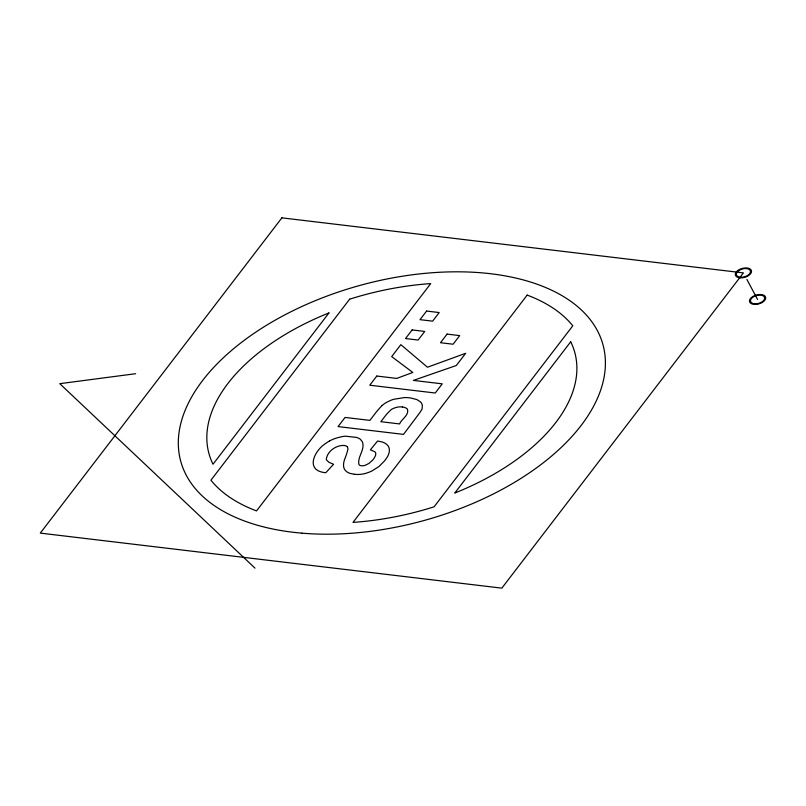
<?xml version="1.0" encoding="UTF-8"?>
<svg xmlns="http://www.w3.org/2000/svg" width="806" height="806" viewBox="0 0 806 806"><rect width="100%" height="100%" fill="white"/><g stroke="black" fill="none" stroke-linecap="round" stroke-linejoin="round"><path stroke-width="1.21" d="M382.185 405.478L383.596 404.29A18.981 10.559 -15.5 0 1 389.066 401.156A17.712 9.853 -15.5 0 1 393.499 399.333L404.511 397.549A33.449 18.609 -15.5 0 1 410.667 397.983L416.873 399.564L420.46 401.862A20.462 11.385 -15.5 0 1 422.344 405.68L422.072 409.025L420.037 412.39L403.514 434.394L338.057 426.586L345.079 417.427L369.883 420.379L374.347 414.546A111.127 61.82 -15.5 0 1 382.145 405.468M329.392 441.063L328.022 441.859A24.341 13.541 -15.5 0 0 326.037 443.199C314.28 450.413 304.456 470.916 325.785 472.719L333.603 464.256L329.09 462.392L326.591 460.085A12.12 6.74 -15.5 0 1 326.339 458.967C327.458 451.652 334.833 446.101 342.036 445.506A8.131 4.524 -15.5 0 1 344.394 445.537M135.609 373.712L59.775 383.676L254.998 568.139M402.345 406.98L400.108 406.849A8.775 4.886 -15.5 0 0 397.036 407.242L396.209 407.453A9.974 5.551 -15.5 0 0 391.172 409.609L387.424 413.337A89.305 49.68 -15.5 0 0 384.694 416.692L380.855 421.689L399.564 423.926C401.388 419.13 409.498 415.161 407.383 409.095A11.727 6.529 -15.5 0 0 402.355 406.97M354.308 474.301L349.895 473.334A19.233 10.7 -15.5 0 1 346.59 471.601C342.026 468.407 343.396 462.1 345.23 457.758A112.185 62.405 -15.5 0 0 346.741 453.607L348.011 448.982L347.416 446.806M746.92 279.481L757.569 299.459M344.434 445.496A7.808 4.342 -15.5 0 1 347.376 446.826M354.328 474.26A18.639 10.367 -15.5 0 0 365.158 473.525L367.284 472.84A20.533 11.425 -15.5 0 0 371.979 470.936L378.961 466.533L384.462 460.992A52.592 29.258 -15.5 0 0 386.396 458.342C389.328 454.453 391.212 448.045 386.779 444.479A21.399 11.899 -15.5 0 0 382.598 442.111L377.601 441.003L370.377 449.849L374.629 451.632A10.256 5.702 -15.5 0 1 375.787 453.214L375.525 455.652L373.903 458.554A27.747 15.435 -15.5 0 1 372.815 459.934L368.896 463.46L364.937 465.405A5.985 3.325 -15.5 0 1 361.017 465.687L360.735 465.636A4.826 2.68 -15.5 0 1 358.962 464.558C357.219 457.496 364.06 451.028 362.912 443.743A19.868 11.052 -15.5 0 0 362.156 441.537L360.312 439.25A20.452 11.375 -15.5 0 0 356.635 437.446L345.452 436.187A17.097 9.511 -15.5 0 0 342.399 436.57L339.145 437.326A21.671 12.06 -15.5 0 0 329.382 441.063M281.888 217.852L40.3 533.109L501.826 588.148L743.414 272.891L281.888 217.852M328.949 312.95L213.016 464.226A189.773 105.566 -15.5 0 1 328.949 312.95M349.643 299.177L210.92 480.205A200.533 111.56 -15.5 0 0 256.54 510.903L430.726 283.601A200.533 111.56 -15.5 0 0 349.643 299.177M376.795 376.039L369.773 385.208L435.23 393.016L442.252 383.847L413.387 380.402L456.297 365.521L465.667 353.3L427.472 367.234L400.844 344.656L391.686 356.605L412.823 372.453L396.713 378.417L376.795 376.039M412.118 329.936L405.529 338.55L418.133 340.051L424.732 331.437L412.118 329.936M426.596 311.056L419.997 319.66L432.6 321.161L439.199 312.557L426.596 311.056M447.088 334.107L440.489 342.721L453.093 344.222L459.692 335.608L447.088 334.107M527.174 295.097L352.988 522.399A200.533 111.56 -15.5 0 0 434.071 506.823L572.794 325.795A200.533 111.56 -15.5 0 0 527.174 295.097M570.698 341.774L454.765 493.05A189.773 105.566 -15.5 0 0 570.698 341.774M740.412 277.234A7.304 4.06 -15.5 0 0 750.507 271.199A7.304 4.06 -15.5 0 0 739.314 270.252A7.304 4.06 -15.5 0 0 740.412 277.234M739.989 277.848A8.342 4.635 -15.5 0 0 751.514 270.957A8.342 4.635 -15.5 0 0 738.739 269.869A8.342 4.635 -15.5 0 0 739.989 277.848M754.567 303.802A7.304 4.06 -15.5 0 0 764.662 297.757A7.304 4.06 -15.5 0 0 753.479 296.81A7.304 4.06 -15.5 0 0 754.567 303.802M754.144 304.416A8.342 4.635 -15.5 0 0 765.67 297.515A8.342 4.635 -15.5 0 0 752.895 296.437A8.342 4.635 -15.5 0 0 754.144 304.416M301.938 533.159A219.01 121.837 -15.5 0 0 604.56 352.111A219.01 121.837 -15.5 0 0 269.073 323.73A219.01 121.837 -15.5 0 0 301.938 533.159"/></g></svg>
